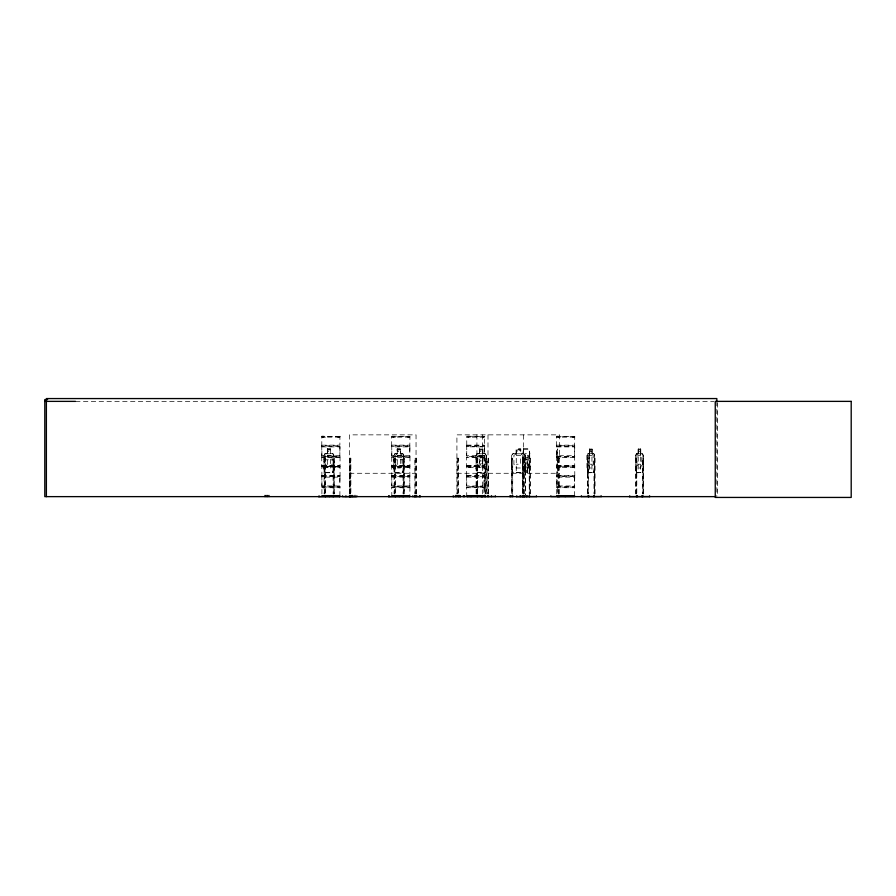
<?xml version="1.0" encoding="UTF-8"?>
<svg xmlns="http://www.w3.org/2000/svg" width="896" height="896" viewBox="0 0 896 896"><rect width="100%" height="100%" fill="white"/><g stroke="black" fill="none" stroke-linecap="round" stroke-linejoin="round"><path stroke-width="0.67" stroke-dasharray="4.48 3.36" d="M321.91 481.544L321.91 496.003M321.91 451.315L321.731 456.389L340.032 456.389L340.054 476.19M339.853 481.544L340.043 476.381M339.853 451.315L340.032 445.782L321.754 445.738L321.877 436.229L339.976 436.598M391.854 481.544L391.731 486.517L409.954 486.562L409.797 496.003M391.854 451.315L391.675 456.389L409.976 456.389L409.797 481.544M409.797 451.315L409.954 445.738L391.698 445.738L391.653 436.374L409.83 436.576M466.771 481.544L466.648 486.517L484.747 486.562L484.59 496.003M466.771 451.315L466.592 456.389L484.77 456.389L484.59 481.544M484.59 451.315L484.59 436.229M556.696 481.544L556.696 496.003M556.696 451.315L556.662 455.885M574.627 481.544L574.806 476L556.528 475.955L556.651 456.042M574.627 451.315L574.806 445.782L556.528 445.738L556.651 436.229L574.728 436.565M321.899 445.178L339.875 445.133L339.92 436.229L339.83 437.125M321.72 456.434L321.899 475.563M339.853 457.509L321.91 457.397M339.853 496.003L339.976 486.517M391.754 457.05L391.776 475.765M466.771 445.178L466.738 436.229L484.803 436.419L466.704 436.229L466.794 437.158M466.682 475.765L466.648 456.938L484.714 456.938M466.749 475.406L484.602 475.35M484.59 457.509L466.771 457.509M556.674 445.178L574.65 445.133L574.75 436.251M574.627 496.003L574.65 477.131L556.674 477.131L556.674 485.946L574.627 486.002M321.731 445.782L321.899 455.728L339.875 455.728L340.01 456.344M466.57 476.146L466.749 485.946L484.613 486.058M574.795 475.955L574.65 455.728L556.674 455.728L556.573 445.693M556.506 476.101L556.696 477.12M409.808 457.352L391.854 457.509M574.638 455.885L574.65 446.802M574.638 457.352L556.696 457.509M321.742 466.637L339.83 466.39M484.59 466.838L484.702 466.043L466.659 466.368M556.651 466.838L574.818 466.122M523.488 448.918L522.614 466.301L523.376 467.992L525.123 467.992M523.544 449.075L522.838 453.645L522.838 493.886M593.723 472.718L594.485 468.014M594.653 468.014L593.891 472.718L587.966 472.718L587.048 468.003L587.048 455.302L587.989 453.645M466.726 445.39L466.749 455.728L484.602 455.728L484.602 446.902L466.749 446.802M642.23 472.562L643.059 467.992M642.286 472.718L643.194 467.992L643.149 455.302L643.227 493.886M332.774 472.562L333.782 467.992M332.83 472.718L333.894 467.992L333.782 455.403L332.774 453.802M402.774 453.645L403.95 455.336L403.805 468.014L402.718 472.562L395.035 472.562L393.781 468.014L393.781 459.794L403.838 459.794M402.774 472.718L403.805 468.014M403.95 468.014L402.909 472.718L394.923 472.718L393.781 468.014L393.803 455.314L395.091 453.645M484.949 453.645L486.248 455.314L486.248 468.014L484.904 472.562L477.165 472.562M484.982 472.718L486.136 467.992M486.248 468.014L485.094 472.718L477.086 472.718L476.045 468.014L477.198 472.718M391.731 445.693L391.843 455.728L409.819 455.728L409.819 446.902L391.843 446.902M391.698 456.389L409.92 456.938M391.731 475.922L391.843 485.946L409.819 485.946L409.92 486.517M409.987 486.976L391.698 487.122L391.854 496.003M484.635 476.762L466.648 476.56M321.832 475.765L321.899 485.946L339.875 485.946L339.875 477.131L321.899 477.131M466.581 445.827L484.747 445.738M525.336 467.992L523.757 472.562L512.994 472.562L511.582 467.992L511.605 455.403L513.016 453.802L523.779 453.802L525.336 455.381L525.347 495.264M525.493 468.014L523.869 472.718L512.87 472.718M556.517 456.434L574.806 456.434M484.669 487.256L466.614 487.122L466.771 496.003M409.898 476.605L391.698 476.47M556.573 486.461L574.773 486.562M409.965 466.122L391.653 466.166L409.83 466.838M409.954 446.298L391.731 446.342M574.795 476.47L556.573 476.56M484.714 446.342L466.648 446.342M321.776 475.91L339.998 475.966M339.998 456.949L321.776 456.893M482.294 437.147L483.862 437.147M482.294 467.365L483.862 467.365M337.579 437.147L339.147 437.147M337.579 467.365L339.147 467.365M407.523 437.147L409.091 437.147M407.523 467.365L409.091 467.365M572.354 437.147L573.933 437.147M572.354 467.365L573.933 467.365M635.712 455.403L636.429 453.645L638.266 453.645M635.846 455.403L636.563 453.645M528.842 467.835L529.637 466.256M528.875 467.992L529.771 466.256M587.205 455.381L588.123 453.645M467.634 437.147L470.4 437.147M467.634 467.365L470.4 467.365M322.75 437.147L325.539 437.147M322.75 467.365L325.539 467.365M392.694 437.147L395.483 437.147M392.694 467.365L395.483 467.365M557.536 437.147L560.325 437.147M557.536 467.365L560.325 467.365M476.101 493.886L476.045 455.336L477.12 453.645L479.517 453.645M476.157 455.403L477.232 453.645M333.861 468.014L332.965 472.718L324.979 472.718L323.837 468.014L323.859 455.314L325.158 453.645M325.203 453.802L324.083 455.381L324.117 493.886M527.274 467.835L528.45 466.256L528.45 457.43L527.274 453.645L525.067 453.645L523.88 457.43L523.723 493.864M589.669 453.802L588.437 455.381L588.47 493.886M638.221 453.802L636.966 455.381L636.966 464.206L638.221 467.992L640.562 467.992L641.805 464.206L641.805 455.381L640.562 453.802M339.83 466.469L321.709 466.166L340.032 466.603M466.749 466.39L484.658 466.827M321.91 466.368L339.875 466.39M556.651 466.446L574.706 466.827M484.568 437.158L466.805 437.147M466.805 465.786L484.59 465.786L466.794 465.808L466.794 467.376L484.568 467.342M339.83 437.158L321.933 437.158M321.955 465.786L339.83 465.774L321.933 465.808L321.91 467.365L339.83 467.376L339.83 465.808M409.774 437.158L391.877 437.158M409.774 467.376L391.899 467.365M574.616 437.158L556.707 437.158M556.696 465.786L574.627 465.786L556.73 465.786M574.616 467.342L556.73 467.365M400.49 449.075L397.264 449.075L397.376 453.802L395.584 455.381L395.584 464.206L397.264 467.992L400.378 467.992L402.046 464.206L402.046 455.381L400.378 453.802M556.707 436.251L574.784 436.565M516.264 453.802L513.923 455.381L513.923 464.206L516.264 467.992L520.632 467.992L522.973 464.206L522.973 455.381L520.632 453.802L520.632 449.075L516.264 449.075L516.264 472.718M409.864 466.402L391.653 466.592L409.83 466.816M391.877 436.251L409.83 436.621M75.589 401.374L713.854 401.374M339.886 436.576L321.843 436.229L321.955 437.147M391.843 445.133L409.819 445.133L409.965 436.386M466.749 445.133L484.602 445.133M339.998 446.286L321.843 446.488M556.573 446.342L574.773 446.286M321.899 446.902L339.875 446.902L339.864 455.885M556.674 446.902L574.65 446.902M327.208 448.918L330.658 448.918L330.546 453.802M402.875 453.645L400.49 453.645L400.602 448.918L397.152 448.918L397.152 453.645M523.354 448.918L529.032 448.918L529.85 453.622L528.898 448.918M327.32 449.075L330.546 449.075M479.517 449.075L482.776 449.075M523.41 449.075L528.976 449.075M589.669 449.075L592.099 449.075M638.221 449.075L640.696 449.075M325.046 453.645L327.32 453.645M330.546 453.645L332.942 453.645M394.979 453.645L397.264 453.645M482.776 453.645L485.061 453.645M516.264 453.645L512.915 453.645L511.426 455.336L511.426 493.886L511.358 458.203L512.714 458.203L512.714 496.63M589.725 453.645L587.922 453.634L593.824 453.802M591.931 453.645L593.869 453.645L594.653 455.336L594.653 493.886M325.091 453.802L332.886 453.802M477.165 453.802L485.016 453.802L486.136 455.381M636.462 453.802L642.365 453.802M403.838 455.336L403.973 493.886M476.045 455.336L476.157 468.014M486.248 455.314L486.136 493.886M587.126 455.314L587.261 468.014L588.157 472.562M516.264 455.381L520.632 455.381L520.632 464.206L516.264 464.206M589.669 455.381L591.965 455.381M638.187 455.381L640.595 455.571L640.64 448.918M556.573 456.938L574.773 456.893M324.117 458.203L325.382 458.203L325.382 493.886M349.429 458.203L350.874 458.203L350.874 493.864M394.061 458.203L395.326 458.203L395.326 493.886M456.915 458.203L458.304 458.203L458.304 493.864M476.101 458.203L477.568 458.203L477.568 493.864M482.63 458.203L483.93 458.203L483.93 493.864M525.414 458.203L522.346 458.203L522.346 493.864M557.76 458.203L559.485 458.203M588.47 458.203L587.373 458.203L587.373 493.886M635.678 458.203L636.798 458.203L636.798 496.63M522.614 459.637L529.715 459.637M323.837 459.794L333.894 459.794M591.965 464.206L589.669 464.206L589.725 448.918M638.221 464.206L640.562 464.206M574.661 466.021L556.629 466.39M529.85 466.323L529.715 453.622M556.629 466.794L574.661 466.794M523.41 467.835L528.976 467.835M323.837 468.014L325.125 472.718M527.352 467.992L529.01 467.992M587.261 468.014L588.101 472.718M636.541 472.718L635.6 468.014L636.406 472.718L642.421 472.718L643.194 468.205M525.459 470.198L526.87 470.198L526.87 471.766L525.459 471.766M325.091 472.562L332.886 472.562M525.067 472.562L527.408 472.562M587.899 472.696L593.824 472.562M636.462 472.562L642.365 472.562M557.76 472.718L557.603 448.918L557.76 493.886M349.496 473.278L416.046 473.278M456.915 473.278L559.485 473.278M321.899 475.35L339.875 475.35M391.843 475.35L409.819 475.35M556.674 475.35L574.65 475.35M391.709 475.966L409.965 476.011M466.626 475.966L484.725 475.966M321.776 476.515L339.998 476.515M391.843 477.131L409.819 477.131L409.797 486.002M466.749 477.131L484.602 477.131L484.714 486.517M321.776 486.562L339.998 486.562M339.998 487.11L321.72 486.976M574.773 487.11L556.606 487.256M321.899 487.726L339.875 487.726M391.843 487.726L409.819 487.726M466.749 487.726L484.602 487.726M556.674 487.726L574.65 487.726M525.493 455.314L523.824 453.645L520.789 453.645L520.811 448.918L516.107 448.918L516.13 453.645M591.965 453.802L593.197 455.381L593.197 464.206L591.965 467.992L589.669 467.992L588.437 464.206M523.88 466.256L525.067 467.835M403.726 455.403L402.718 453.802L395.035 453.802L394.027 455.381L394.061 493.886M332.83 453.645L334.006 455.336L334.029 493.886M643.283 455.314L642.398 453.645L640.685 453.835M593.69 453.645L594.563 455.403M574.795 445.738L574.627 445.133M409.954 456.344L409.819 455.728M484.747 456.344L484.602 455.728M522.693 466.234L523.51 467.992M409.92 445.693L409.797 445.133M511.426 468.014L512.893 472.718M393.915 467.992L395.058 472.718M324.083 467.992L325.203 472.562M476.269 467.992L477.277 472.562M643.149 455.302L642.309 453.835M717.382 402.752L717.382 496.63M716.834 401.374L716.834 496.63M643.653 493.886L643.653 458.203L642.533 458.203L642.533 493.886M642.958 458.203L642.958 493.886M640.774 453.645L640.774 448.918L638.131 448.918L638.131 453.645M640.562 449.075L640.562 472.696M638.355 449.075L638.355 453.802M638.266 448.918L638.187 472.718M636.373 458.203L636.373 493.886M636.104 458.203L636.104 493.886M635.768 468.014L635.6 455.336L635.678 493.886M595.078 493.886L595.078 458.203L593.981 458.203L593.981 493.886M594.429 455.403L594.406 496.63M592.099 453.802L592.189 448.918L589.59 448.918L589.59 472.696M591.965 449.075L591.931 472.718M589.803 449.075L589.803 453.802M588.045 458.203L588.045 493.886M587.81 458.203L587.81 493.886M559.485 493.864L559.485 434.862L456.915 434.862L456.915 493.864M558.264 458.203L558.264 496.63M558.186 458.203L558.186 493.864M530.32 493.886L530.32 458.203L529.234 458.203L529.234 493.886M529.894 458.203L529.894 493.886M529.637 453.645L529.67 496.63M527.486 467.992L527.486 472.718L524.978 472.718L524.978 467.992M527.408 467.835L527.352 472.718M525.47 455.314L525.414 495.264M525.202 467.835L525.123 472.718M524.115 458.203L524.115 493.886M524.059 458.203L523.914 493.886M523.477 434.862L523.488 493.886M523.264 458.203L523.264 493.886M522.592 458.203L522.592 493.864M512.646 458.203L512.646 493.886M488.488 493.864L488.488 458.203L487.816 458.203L487.816 493.864M488.309 458.203L488.309 493.864M487.995 434.862L487.995 493.864M486.483 493.886L486.483 458.203L485.206 458.203L485.206 493.886M485.565 458.203L485.565 493.886M482.888 453.645L482.888 448.918L479.405 448.918L479.405 453.645M482.776 448.918L482.776 453.802L484.344 455.381L484.344 464.206L482.664 467.992L479.517 467.992L477.837 464.206L477.837 455.381L479.517 453.802L479.517 448.918M482.63 434.862L482.63 493.864M477.378 458.203L477.378 496.63M477.075 458.203L477.075 493.864M476.896 434.862L477.019 493.886M476.448 458.203L476.448 493.886M458.046 458.203L458.046 493.864M457.173 458.203L457.173 493.864M416.293 493.864L416.293 458.203L414.915 458.203L414.915 493.864M416.046 493.864L416.046 434.862L349.496 434.862L349.44 493.864M415.162 458.203L415.162 493.864M404.331 493.886L404.331 458.203L403.054 458.203L403.054 493.886M403.413 458.203L403.413 496.63M400.49 448.918L400.49 453.802M397.264 448.918L397.264 453.802M394.968 458.203L394.968 493.886M394.408 458.203L394.408 493.886M350.627 458.203L350.627 493.864M349.742 458.203L349.742 493.864M334.387 493.886L334.387 458.203L333.11 458.203L333.11 493.886M333.469 458.203L333.469 496.63M330.434 449.075L330.434 453.802L332.102 455.381L332.102 464.206L330.434 467.992L327.32 467.992L325.64 464.206L325.64 455.381L327.32 453.802L327.32 448.918M327.432 449.075L327.432 453.802M325.024 458.203L325.024 493.886M324.475 458.203L324.475 493.886M528.349 466.088L527.565 466.222L526.322 461.933L525.09 466.222L524.373 466.267L525.851 460.869L524.44 455.146L526.355 459.827L527.654 455.269L528.394 455.235L526.837 460.835L528.349 466.088M484.187 466.222L483.101 466.379L481.253 461.81C479.875 469.325 475.91 467.04 480.536 460.768C476.19 454.899 479.763 452.514 481.197 459.704C482.597 452.536 486.405 454.843 481.925 460.802L484.187 466.222M391.877 465.774L409.797 465.786L391.899 465.786M329.874 449.87L327.869 449.87L327.869 451.438L329.874 451.438L329.874 449.87M399.818 449.87L397.813 449.87L397.813 451.438L399.818 451.438L399.818 449.87M482.104 449.87L480.077 449.87L480.077 451.438L482.104 451.438L482.104 449.87M519.859 449.87L517.048 449.87L517.048 451.438L519.859 451.438L519.859 449.87M591.562 449.87L590.083 449.87L590.083 451.438L591.562 451.438L591.562 449.87M640.136 449.87L638.635 449.87L638.635 451.438L640.136 451.438L640.136 449.87M330.434 455.381L327.32 455.381L327.32 464.206L330.434 464.206L330.434 455.381M400.378 455.381L397.264 455.381L397.264 464.206L400.378 464.206L400.378 455.381M482.664 455.381L479.517 455.381L479.517 464.206L482.664 464.206L482.664 455.381M527.274 457.43L525.067 457.43L525.067 466.256L527.274 466.256L527.274 457.43M349.944 493.864L349.944 458.203L349.933 493.864"/><path stroke-width="1.34" d="M469.974 496.507L469.986 495.835M516.331 496.63L536.816 496.552M580.966 496.53L601.496 496.53M581.269 496.507L581.336 495.835M629.294 496.63L650.026 496.552M318.494 496.63L339.987 496.552M388.438 496.63L409.931 496.552M460.298 496.53L460.387 495.902M512.008 496.53L512.098 495.902M641.782 496.53L641.838 495.902L641.894 496.63M388.864 496.53L388.931 495.902M470.96 496.53L471.027 495.902L471.106 496.63M481.085 496.53L481.118 495.835L481.23 496.63M452.715 496.53L460.387 496.429M453.174 496.53L453.264 495.902L453.354 496.63M509.555 496.53L512.098 496.429M510.093 496.53L510.182 495.902M47.6 399.571L44.8 399.571L44.8 496.63L715.434 496.63M44.8 401.374L75.533 401.374M321.91 496.003L339.853 496.003M391.854 496.003L409.797 496.003M466.771 496.003L484.59 496.003M556.696 496.003L574.627 496.003M321.877 496.238L339.886 496.238M391.821 496.238L409.83 496.238M466.738 496.261L484.624 496.261M556.651 496.261L574.661 496.238M420.56 496.597L412.91 496.53M466.749 496.574L495.41 496.507M574.65 496.574L550.805 496.53L550.805 495.835M559.586 496.63L559.675 495.835L559.877 496.53M527.206 496.53L527.296 495.835M526.68 496.53L526.579 495.902L526.478 496.63M524.765 496.53L524.664 495.902M520.341 496.53L520.251 495.902M420.034 496.53L419.944 495.902M339.573 496.53L339.506 495.902L339.438 496.63M601.182 496.507L601.115 495.835M536.48 496.507L536.424 495.835M716.834 401.374L716.834 398.563L46.379 398.563L46.379 496.63M649.611 495.835L649.611 496.63M642.88 495.634L642.88 496.63M642.454 495.634L642.454 496.63M637.437 495.835L637.437 496.63M636.877 495.634L636.877 496.63M636.451 495.634L636.451 496.63M629.72 495.835L629.72 496.63M594.328 495.634L594.328 496.63M593.902 495.634L593.902 496.63M593.69 495.835L593.69 496.63M588.773 495.835L588.773 496.63M588.549 495.634L588.549 496.63M588.123 495.634L588.123 496.63M565.208 495.835L565.208 496.63M558.264 495.634L558.264 496.63M558.029 495.634L558.029 496.63M557.76 495.634L557.76 496.63M529.592 495.634L529.592 496.63M529.166 495.634L529.211 496.63M524.563 495.835L524.563 496.63M523.97 495.634L523.936 496.63L523.902 495.634M523.555 495.634L523.555 496.63M522.458 495.634L522.458 496.63M522.211 495.634L522.211 496.63M520.162 495.835L520.162 496.63M516.734 495.835L516.734 496.63M512.792 495.634L512.859 496.63M512.198 495.835L512.198 496.63M510.283 495.835L510.283 496.63M495.398 495.835L495.51 496.63M491.478 495.835L491.478 496.63M488.286 495.634L488.286 496.63M487.794 495.634L487.794 496.63M485.453 495.634L485.453 496.63M485.106 495.634L485.106 496.63M484.254 495.835L484.154 496.63L484.086 495.634M482.53 495.835L482.53 496.63M482.44 495.835L482.44 496.63M481.354 495.835L481.354 496.63M477.59 495.634L477.478 496.63M477.098 495.634L477.131 496.63M467.746 495.835L467.746 496.63M464.755 495.835L464.755 496.63M463.187 495.835L463.187 496.63M460.477 495.835L460.477 496.63M460.141 495.835L460.141 496.63M459.592 495.432L459.592 496.63M458.427 495.634L458.427 496.63M458.192 495.432L458.192 496.63M456.792 495.432L456.792 496.63M455.571 495.432L455.571 496.63M419.866 495.835L419.866 496.63M416.595 495.432L416.595 496.63M415.195 495.432L415.195 496.63M415.027 495.634L415.027 496.63M414.781 495.634L414.781 496.63M412.742 495.835L412.742 496.63M409.382 495.835L409.382 496.63M403.312 495.634L403.312 496.63M402.954 495.634L402.954 496.63M399.258 495.835L399.258 496.63L399.123 495.835M395.427 495.634L395.427 496.63M395.08 495.634L395.08 496.63M388.998 495.835L388.998 496.63M356.888 495.835L356.899 496.63L342.474 496.597L342.485 495.835M354.984 495.432L354.984 496.63M353.046 495.835L353.046 496.63M352.184 495.432L352.184 496.63M350.997 495.634L350.997 496.63M350.784 495.432L350.784 496.63M349.944 495.634L349.944 496.63M349.933 495.634L349.933 496.63M349.451 495.634L349.429 496.63M345.923 495.835L345.923 496.63M333.368 495.634L333.368 496.63M333.01 495.634L333.01 496.63M329.314 495.835L329.314 496.63L329.179 495.835M325.494 495.634L325.494 496.63M325.136 495.634L325.136 496.63M319.054 495.835L319.054 496.63M268.99 495.432L268.99 496.63M267.59 495.432L267.59 496.63M266.19 495.432L266.19 496.63M264.97 495.432L264.97 496.63M851.2 401.374L715.254 401.374L715.254 497.437L851.2 497.437L851.2 401.374M463.994 496.63L463.994 495.835L463.949 496.63"/></g></svg>
